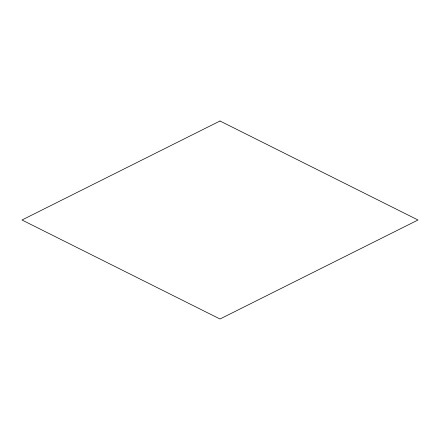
<?xml version="1.0" encoding="UTF-8"?>
<svg xmlns="http://www.w3.org/2000/svg" width="440" height="440" viewBox="0 0 440 440"><rect width="100%" height="100%" fill="white"/><g stroke="black" fill="none" stroke-linecap="round" stroke-linejoin="round"><path stroke-width="0.66" d="M220 121L22 220L220 319L418 220L220 121"/></g></svg>
